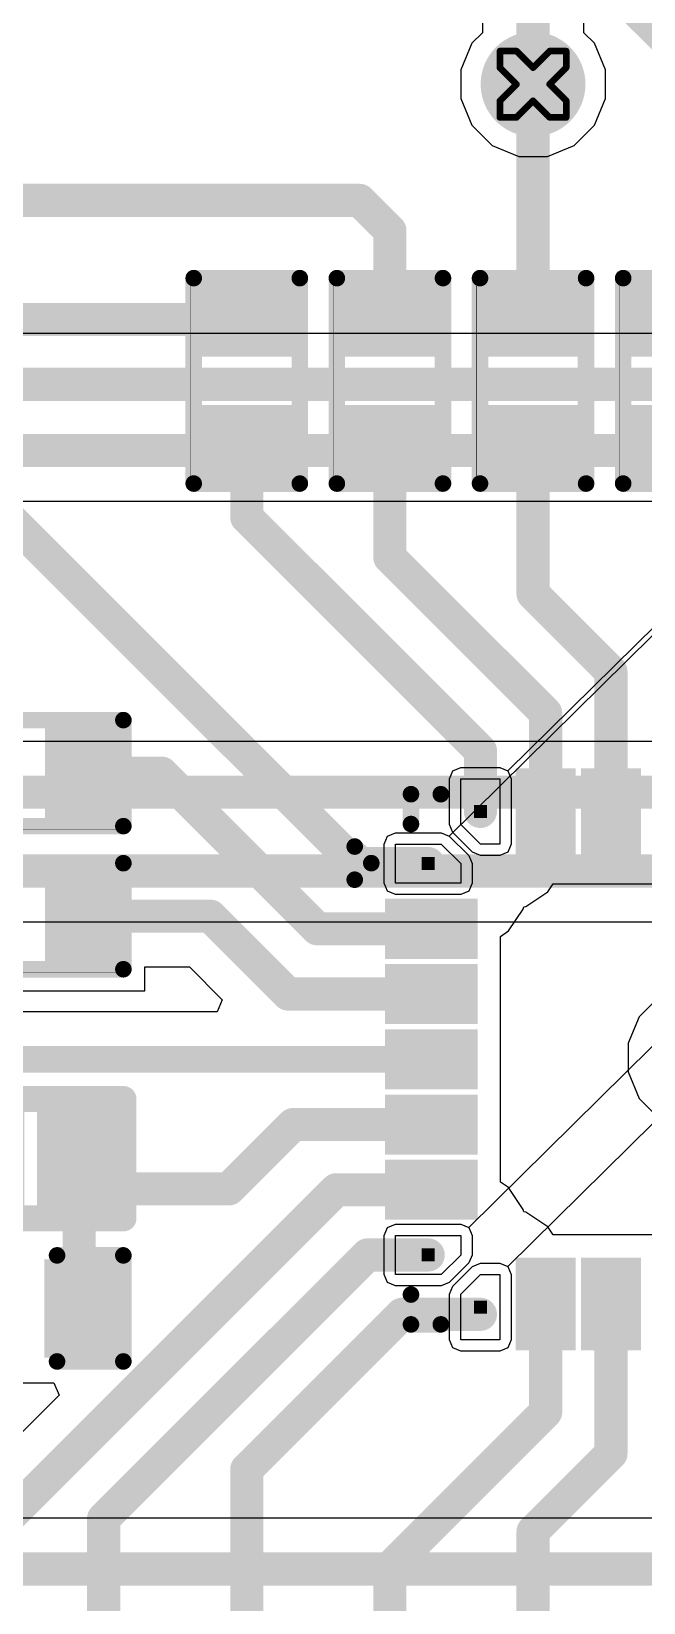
# Model space of a CAD drawing. Header units: inches. Extents: x 0 to 212, y 0 to 208.
# Drawn here: x 4.2327 to 4.4173, y 2.5824 to 3.0566 of the extents above; entities that cross this region are included whole.
import ezdxf

# ---------------------------------------------------------------- set-up
doc = ezdxf.new("R2010")
doc.units = ezdxf.units.IN
doc.header["$MEASUREMENT"] = 0
for name, color, linetype in [('Bottom Layer', 5, 'Continuous'), ('Bottom Solder', 6, 'Continuous'), ('Drill Drawing', 1, 'Continuous'), ('Top Layer', 1, 'Continuous'), ('Top Overlay', 2, 'Continuous'), ('Top Paste', 8, 'Continuous'), ('Top Solder', 216, 'Continuous'), ('Via Holes', 16, 'Continuous')]:
    doc.layers.add(name, color=color, linetype=linetype)

# ---------------------------------------------------------------- blocks, each defined once
blk = doc.blocks.new('28_UFQFPN__4_4__11')
at = {"layer": 'Top Layer'}
for points in [[(-0.03346, 0.08465), (-0.03346, 0.06299), (-0.04528, 0.06299), (-0.04528, 0.08465)], [(-0.01378, 0.08465), (-0.01378, 0.06299), (-0.02559, 0.06299), (-0.02559, 0.08465)], [(-0.05709, 0.07677), (-0.05709, 0.07283), (-0.06102, 0.07283), (-0.06102, 0.07677)], [(-0.07677, 0.06102), (-0.07283, 0.06102), (-0.07283, 0.05709), (-0.07677, 0.05709)], [(-0.08465, 0.04528), (-0.06299, 0.04528), (-0.06299, 0.03346), (-0.08465, 0.03346)], [(-0.08465, 0.02559), (-0.06299, 0.02559), (-0.06299, 0.01378), (-0.08465, 0.01378)], [(-0.08465, 0.00591), (-0.06299, 0.00591), (-0.06299, -0.00591), (-0.08465, -0.00591)], [(-0.08465, -0.01378), (-0.06299, -0.01378), (-0.06299, -0.02559), (-0.08465, -0.02559)], [(-0.08465, -0.03346), (-0.06299, -0.03346), (-0.06299, -0.04528), (-0.08465, -0.04528)], [(-0.07677, -0.05709), (-0.07283, -0.05709), (-0.07283, -0.06102), (-0.07677, -0.06102)], [(-0.04528, -0.08465), (-0.04528, -0.06299), (-0.03346, -0.06299), (-0.03346, -0.08465)], [(-0.02559, -0.08465), (-0.02559, -0.06299), (-0.01378, -0.06299), (-0.01378, -0.08465)], [(-0.06102, -0.07677), (-0.06102, -0.07283), (-0.05709, -0.07283), (-0.05709, -0.07677)]]:
    blk.add_hatch(color=1, dxfattribs=at).paths.add_polyline_path(points)
at = {"layer": 'Top Paste'}
for points in [[(-0.03346, 0.08465), (-0.03346, 0.06299), (-0.04528, 0.06299), (-0.04528, 0.08465)], [(-0.01378, 0.08465), (-0.01378, 0.06299), (-0.02559, 0.06299), (-0.02559, 0.08465)], [(-0.08465, 0.04528), (-0.06299, 0.04528), (-0.06299, 0.03346), (-0.08465, 0.03346)], [(-0.08465, 0.02559), (-0.06299, 0.02559), (-0.06299, 0.01378), (-0.08465, 0.01378)], [(-0.08465, 0.00591), (-0.06299, 0.00591), (-0.06299, -0.00591), (-0.08465, -0.00591)], [(-0.08465, -0.01378), (-0.06299, -0.01378), (-0.06299, -0.02559), (-0.08465, -0.02559)], [(-0.08465, -0.03346), (-0.06299, -0.03346), (-0.06299, -0.04528), (-0.08465, -0.04528)], [(-0.04528, -0.08465), (-0.04528, -0.06299), (-0.03346, -0.06299), (-0.03346, -0.08465)], [(-0.02559, -0.08465), (-0.02559, -0.06299), (-0.01378, -0.06299), (-0.01378, -0.08465)]]:
    blk.add_hatch(color=8, dxfattribs=at).paths.add_polyline_path(points)
at = {"layer": 'Top Solder'}
for points in [[(-0.03032, 0.0878), (-0.03032, 0.05984), (-0.04843, 0.05984), (-0.04843, 0.0878)], [(-0.01063, 0.0878), (-0.01063, 0.05984), (-0.02874, 0.05984), (-0.02874, 0.0878)], [(-0.0878, 0.04843), (-0.05984, 0.04843), (-0.05984, 0.03032), (-0.0878, 0.03032)], [(-0.0878, 0.02874), (-0.05984, 0.02874), (-0.05984, 0.01063), (-0.0878, 0.01063)], [(-0.0878, 0.00906), (-0.05984, 0.00906), (-0.05984, -0.00906), (-0.0878, -0.00906)], [(-0.0878, -0.01063), (-0.05984, -0.01063), (-0.05984, -0.02874), (-0.0878, -0.02874)], [(-0.0878, -0.03032), (-0.05984, -0.03032), (-0.05984, -0.04843), (-0.0878, -0.04843)], [(-0.04843, -0.0878), (-0.04843, -0.05984), (-0.03032, -0.05984), (-0.03032, -0.0878)], [(-0.02874, -0.0878), (-0.02874, -0.05984), (-0.01063, -0.05984), (-0.01063, -0.0878)]]:
    blk.add_hatch(color=216, dxfattribs=at).paths.add_polyline_path(points)
at = {"layer": 'Top Layer'}
for p, q in [((-0.06496, 0.07087), (-0.06496, 0.08465)), ((-0.06496, 0.08465), (-0.05315, 0.08465)), ((-0.05315, 0.08465), (-0.05315, 0.06496)), ((-0.05906, 0.06496), (-0.06496, 0.07087)), ((-0.08465, 0.05315), (-0.08465, 0.06496)), ((-0.08465, 0.06496), (-0.07087, 0.06496)), ((-0.07087, 0.06496), (-0.06496, 0.05906)), ((-0.05315, 0.06496), (-0.05906, 0.06496)), ((-0.06496, 0.05906), (-0.06496, 0.05315)), ((-0.06496, 0.05315), (-0.08465, 0.05315)), ((-0.08465, -0.06496), (-0.08465, -0.05315)), ((-0.08465, -0.05315), (-0.06496, -0.05315)), ((-0.06496, -0.05315), (-0.06496, -0.05906)), ((-0.06496, -0.05906), (-0.07087, -0.06496)), ((-0.07087, -0.06496), (-0.08465, -0.06496)), ((-0.06496, -0.07087), (-0.05906, -0.06496)), ((-0.05906, -0.06496), (-0.05315, -0.06496)), ((-0.05315, -0.06496), (-0.05315, -0.08465)), ((-0.06496, -0.08465), (-0.06496, -0.07087)), ((-0.05315, -0.08465), (-0.06496, -0.08465))]:
    blk.add_line(p, q, dxfattribs=at)
at = {"layer": 'Top Overlay'}
for points in [[(-0.08, 0.08, 0.005, 0.005, 0), (-0.071, 0.08, 0.005, 0.005, 0)], [(-0.08, 0.071, 0.005, 0.005, 0), (-0.08, 0.08, 0.005, 0.005, 0)], [(-0.09697, 0.0542, 0.005, 0.005, 0), (-0.09697, 0.0642, 0.005, 0.005, 0)], [(-0.09697, 0.0642, 0.005, 0.005, 0), (-0.09197, 0.0592, 0.005, 0.005, 0)], [(-0.09697, 0.0542, 0.005, 0.005, 0), (-0.09197, 0.0592, 0.005, 0.005, 0)], [(-0.08, -0.08, 0.005, 0.005, 0), (-0.08, -0.071, 0.005, 0.005, 0)], [(-0.08, -0.08, 0.005, 0.005, 0), (-0.071, -0.08, 0.005, 0.005, 0)]]:
    blk.add_lwpolyline(points, format="xyseb", dxfattribs=at)
for points in [[(-0.08125, 0.08, 0.0025, 0.0025, 1), (-0.07875, 0.08, 0.0025, 0.0025, 1)], [(-0.08125, 0.08, 0.0025, 0.0025, 1), (-0.07875, 0.08, 0.0025, 0.0025, 1)], [(-0.07225, 0.08, 0.0025, 0.0025, 1), (-0.06975, 0.08, 0.0025, 0.0025, 1)], [(-0.08125, 0.071, 0.0025, 0.0025, 1), (-0.07875, 0.071, 0.0025, 0.0025, 1)], [(-0.09822, 0.0642, 0.0025, 0.0025, 1), (-0.09572, 0.0642, 0.0025, 0.0025, 1)], [(-0.09822, 0.0642, 0.0025, 0.0025, 1), (-0.09572, 0.0642, 0.0025, 0.0025, 1)], [(-0.09322, 0.0592, 0.0025, 0.0025, 1), (-0.09072, 0.0592, 0.0025, 0.0025, 1)], [(-0.09322, 0.0592, 0.0025, 0.0025, 1), (-0.09072, 0.0592, 0.0025, 0.0025, 1)], [(-0.09822, 0.0542, 0.0025, 0.0025, 1), (-0.09572, 0.0542, 0.0025, 0.0025, 1)], [(-0.09822, 0.0542, 0.0025, 0.0025, 1), (-0.09572, 0.0542, 0.0025, 0.0025, 1)], [(-0.08125, -0.071, 0.0025, 0.0025, 1), (-0.07875, -0.071, 0.0025, 0.0025, 1)], [(-0.08125, -0.08, 0.0025, 0.0025, 1), (-0.07875, -0.08, 0.0025, 0.0025, 1)], [(-0.08125, -0.08, 0.0025, 0.0025, 1), (-0.07875, -0.08, 0.0025, 0.0025, 1)], [(-0.07225, -0.08, 0.0025, 0.0025, 1), (-0.06975, -0.08, 0.0025, 0.0025, 1)]]:
    blk.add_lwpolyline(points, format="xyseb", close=True, dxfattribs=at)
at = {"layer": 'Top Solder'}
for p, q in [((-0.06846, 0.06737), (207.68418, 205.16589)), ((-0.06255, -0.05074), (207.68418, 205.16589)), ((-0.05074, 0.08706), (207.68418, 205.16589)), ((-0.05074, -0.06255), (207.68418, 205.16589)), ((-0.06837, 0.08465), (-0.06737, 0.08706)), ((-0.06737, 0.08706), (-0.06496, 0.08805)), ((-0.06496, 0.08805), (-0.05315, 0.08805)), ((-0.05315, 0.08805), (-0.05074, 0.08706)), ((-0.05074, 0.08706), (-0.04974, 0.08465)), ((-0.06837, 0.07087), (-0.06837, 0.08465)), ((-0.04974, 0.08465), (-0.04974, 0.06496)), ((-0.08805, 0.06496), (-0.08706, 0.06737)), ((-0.08706, 0.06737), (-0.08465, 0.06837)), ((-0.08465, 0.06837), (-0.07087, 0.06837)), ((-0.07087, 0.06837), (-0.06846, 0.06737)), ((-0.06846, 0.06737), (-0.06255, 0.06147)), ((-0.06737, 0.06846), (-0.06837, 0.07087)), ((-0.06147, 0.06255), (-0.06737, 0.06846)), ((-0.08805, 0.05315), (-0.08805, 0.06496)), ((-0.05906, 0.06155), (-0.06147, 0.06255)), ((-0.05074, 0.06255), (-0.05315, 0.06155)), ((-0.04974, 0.06496), (-0.05074, 0.06255)), ((-0.06255, 0.06147), (-0.06155, 0.05906)), ((-0.06155, 0.05906), (-0.06155, 0.05315)), ((-0.05315, 0.06155), (-0.05906, 0.06155)), ((-0.08706, 0.05074), (-0.08805, 0.05315)), ((-0.06155, 0.05315), (-0.06255, 0.05074)), ((-0.08465, 0.04974), (-0.08706, 0.05074)), ((-0.06496, 0.04974), (-0.08465, 0.04974)), ((-0.06255, 0.05074), (-0.06496, 0.04974)), ((-0.08805, -0.05315), (-0.08706, -0.05074)), ((-0.08706, -0.05074), (-0.08465, -0.04974)), ((-0.08465, -0.04974), (-0.06496, -0.04974)), ((-0.06496, -0.04974), (-0.06255, -0.05074)), ((-0.06255, -0.05074), (-0.06155, -0.05315)), ((-0.08805, -0.06496), (-0.08805, -0.05315)), ((-0.06155, -0.05315), (-0.06155, -0.05906)), ((-0.06255, -0.06147), (-0.06846, -0.06737)), ((-0.06155, -0.05906), (-0.06255, -0.06147)), ((-0.06147, -0.06255), (-0.05906, -0.06155)), ((-0.05906, -0.06155), (-0.05315, -0.06155)), ((-0.05315, -0.06155), (-0.05074, -0.06255)), ((-0.08706, -0.06737), (-0.08805, -0.06496)), ((-0.06737, -0.06846), (-0.06147, -0.06255)), ((-0.05074, -0.06255), (-0.04974, -0.06496)), ((-0.04974, -0.06496), (-0.04974, -0.08465)), ((-0.08465, -0.06837), (-0.08706, -0.06737)), ((-0.07087, -0.06837), (-0.08465, -0.06837)), ((-0.06846, -0.06737), (-0.07087, -0.06837)), ((-0.06837, -0.07087), (-0.06737, -0.06846)), ((-0.06837, -0.08465), (-0.06837, -0.07087)), ((-0.06737, -0.08706), (-0.06837, -0.08465)), ((-0.04974, -0.08465), (-0.05074, -0.08706)), ((-0.06496, -0.08805), (-0.06737, -0.08706)), ((-0.05315, -0.08805), (-0.06496, -0.08805)), ((-0.05074, -0.08706), (-0.05315, -0.08805))]:
    blk.add_line(p, q, dxfattribs=at)
blk = doc.blocks.new('R___0402_35')
at = {"layer": 'Top Layer'}
for points in [[(-0.0275, -0.0125), (-0.0275, 0.0125), (-0.0095, 0.0125), (-0.0095, -0.0125)], [(0.0095, -0.0125), (0.0095, 0.0125), (0.0275, 0.0125), (0.0275, -0.0125)]]:
    blk.add_hatch(color=1, dxfattribs=at).paths.add_polyline_path(points)
at = {"layer": 'Top Paste'}
for points in [[(-0.0275, -0.0125), (-0.0275, 0.0125), (-0.0095, 0.0125), (-0.0095, -0.0125)], [(0.0095, -0.0125), (0.0095, 0.0125), (0.0275, 0.0125), (0.0275, -0.0125)]]:
    blk.add_hatch(color=8, dxfattribs=at).paths.add_polyline_path(points)
at = {"layer": 'Top Solder'}
for points in [[(-0.02967, -0.01467), (-0.02967, 0.01467), (-0.00733, 0.01467), (-0.00733, -0.01467)], [(0.00733, -0.01467), (0.00733, 0.01467), (0.02967, 0.01467), (0.02967, -0.01467)]]:
    blk.add_hatch(color=216, dxfattribs=at).paths.add_polyline_path(points)
at = {"layer": 'Top Overlay'}
for points in [[(-0.031, 0.016, 0.005, 0.005, 0), (0.031, 0.016, 0.005, 0.005, 0)], [(-0.031, -0.016, 0.005, 0.005, 0), (-0.031, 0.016, 0.005, 0.005, 0)], [(0.031, -0.016, 0.005, 0.005, 0), (0.031, 0.016, 0.005, 0.005, 0)], [(-0.031, -0.016, 0.005, 0.005, 0), (0.031, -0.016, 0.005, 0.005, 0)], [(-0.032, -0.017, 0.000127, 0.000127, 0), (0.032, -0.017, 0.000127, 0.000127, 0)]]:
    blk.add_lwpolyline(points, format="xyseb", dxfattribs=at)
for points in [[(-0.03225, 0.016, 0.0025, 0.0025, 1), (-0.02975, 0.016, 0.0025, 0.0025, 1)], [(-0.03225, 0.016, 0.0025, 0.0025, 1), (-0.02975, 0.016, 0.0025, 0.0025, 1)], [(0.02975, 0.016, 0.0025, 0.0025, 1), (0.03225, 0.016, 0.0025, 0.0025, 1)], [(0.02975, 0.016, 0.0025, 0.0025, 1), (0.03225, 0.016, 0.0025, 0.0025, 1)], [(-0.03225, -0.016, 0.0025, 0.0025, 1), (-0.02975, -0.016, 0.0025, 0.0025, 1)], [(-0.03225, -0.016, 0.0025, 0.0025, 1), (-0.02975, -0.016, 0.0025, 0.0025, 1)], [(0.02975, -0.016, 0.0025, 0.0025, 1), (0.03225, -0.016, 0.0025, 0.0025, 1)], [(0.02975, -0.016, 0.0025, 0.0025, 1), (0.03225, -0.016, 0.0025, 0.0025, 1)], [(-0.03203, -0.017, 0.0000635, 0.0000635, 1), (-0.03197, -0.017, 0.0000635, 0.0000635, 1)], [(0.03197, -0.017, 0.0000635, 0.0000635, 1), (0.03203, -0.017, 0.0000635, 0.0000635, 1)]]:
    blk.add_lwpolyline(points, format="xyseb", close=True, dxfattribs=at)
blk = doc.blocks.new('R___0402_36')
at = {"layer": 'Top Layer'}
for points in [[(-0.0275, -0.0125), (-0.0275, 0.0125), (-0.0095, 0.0125), (-0.0095, -0.0125)], [(0.0095, -0.0125), (0.0095, 0.0125), (0.0275, 0.0125), (0.0275, -0.0125)]]:
    blk.add_hatch(color=1, dxfattribs=at).paths.add_polyline_path(points)
at = {"layer": 'Top Paste'}
for points in [[(-0.0275, -0.0125), (-0.0275, 0.0125), (-0.0095, 0.0125), (-0.0095, -0.0125)], [(0.0095, -0.0125), (0.0095, 0.0125), (0.0275, 0.0125), (0.0275, -0.0125)]]:
    blk.add_hatch(color=8, dxfattribs=at).paths.add_polyline_path(points)
at = {"layer": 'Top Solder'}
for points in [[(-0.02967, -0.01467), (-0.02967, 0.01467), (-0.00733, 0.01467), (-0.00733, -0.01467)], [(0.00733, -0.01467), (0.00733, 0.01467), (0.02967, 0.01467), (0.02967, -0.01467)]]:
    blk.add_hatch(color=216, dxfattribs=at).paths.add_polyline_path(points)
at = {"layer": 'Top Overlay'}
for points in [[(-0.031, 0.016, 0.005, 0.005, 0), (0.031, 0.016, 0.005, 0.005, 0)], [(-0.031, -0.016, 0.005, 0.005, 0), (-0.031, 0.016, 0.005, 0.005, 0)], [(0.031, -0.016, 0.005, 0.005, 0), (0.031, 0.016, 0.005, 0.005, 0)], [(-0.031, -0.016, 0.005, 0.005, 0), (0.031, -0.016, 0.005, 0.005, 0)], [(-0.032, -0.017, 0.000127, 0.000127, 0), (0.032, -0.017, 0.000127, 0.000127, 0)]]:
    blk.add_lwpolyline(points, format="xyseb", dxfattribs=at)
for points in [[(-0.03225, 0.016, 0.0025, 0.0025, 1), (-0.02975, 0.016, 0.0025, 0.0025, 1)], [(-0.03225, 0.016, 0.0025, 0.0025, 1), (-0.02975, 0.016, 0.0025, 0.0025, 1)], [(0.02975, 0.016, 0.0025, 0.0025, 1), (0.03225, 0.016, 0.0025, 0.0025, 1)], [(0.02975, 0.016, 0.0025, 0.0025, 1), (0.03225, 0.016, 0.0025, 0.0025, 1)], [(-0.03225, -0.016, 0.0025, 0.0025, 1), (-0.02975, -0.016, 0.0025, 0.0025, 1)], [(-0.03225, -0.016, 0.0025, 0.0025, 1), (-0.02975, -0.016, 0.0025, 0.0025, 1)], [(0.02975, -0.016, 0.0025, 0.0025, 1), (0.03225, -0.016, 0.0025, 0.0025, 1)], [(0.02975, -0.016, 0.0025, 0.0025, 1), (0.03225, -0.016, 0.0025, 0.0025, 1)], [(-0.03203, -0.017, 0.0000635, 0.0000635, 1), (-0.03197, -0.017, 0.0000635, 0.0000635, 1)], [(0.03197, -0.017, 0.0000635, 0.0000635, 1), (0.03203, -0.017, 0.0000635, 0.0000635, 1)]]:
    blk.add_lwpolyline(points, format="xyseb", close=True, dxfattribs=at)
blk = doc.blocks.new('R___0402_45')
at = {"layer": 'Top Layer'}
for points in [[(-0.0275, -0.0125), (-0.0275, 0.0125), (-0.0095, 0.0125), (-0.0095, -0.0125)], [(0.0095, -0.0125), (0.0095, 0.0125), (0.0275, 0.0125), (0.0275, -0.0125)]]:
    blk.add_hatch(color=1, dxfattribs=at).paths.add_polyline_path(points)
at = {"layer": 'Top Paste'}
for points in [[(-0.0275, -0.0125), (-0.0275, 0.0125), (-0.0095, 0.0125), (-0.0095, -0.0125)], [(0.0095, -0.0125), (0.0095, 0.0125), (0.0275, 0.0125), (0.0275, -0.0125)]]:
    blk.add_hatch(color=8, dxfattribs=at).paths.add_polyline_path(points)
at = {"layer": 'Top Solder'}
for points in [[(-0.02967, -0.01467), (-0.02967, 0.01467), (-0.00733, 0.01467), (-0.00733, -0.01467)], [(0.00733, -0.01467), (0.00733, 0.01467), (0.02967, 0.01467), (0.02967, -0.01467)]]:
    blk.add_hatch(color=216, dxfattribs=at).paths.add_polyline_path(points)
at = {"layer": 'Top Overlay'}
for points in [[(-0.031, -0.016, 0.005, 0.005, 0), (-0.031, 0.016, 0.005, 0.005, 0)], [(0.031, 0.016, 0.005, 0.005, 0), (-0.031, 0.016, 0.005, 0.005, 0)], [(0.031, -0.016, 0.005, 0.005, 0), (0.031, 0.016, 0.005, 0.005, 0)], [(0.031, -0.016, 0.005, 0.005, 0), (-0.031, -0.016, 0.005, 0.005, 0)], [(0.032, -0.017, 0.000127, 0.000127, 0), (-0.032, -0.017, 0.000127, 0.000127, 0)]]:
    blk.add_lwpolyline(points, format="xyseb", dxfattribs=at)
for points in [[(-0.03225, 0.016, 0.0025, 0.0025, 1), (-0.02975, 0.016, 0.0025, 0.0025, 1)], [(-0.03225, 0.016, 0.0025, 0.0025, 1), (-0.02975, 0.016, 0.0025, 0.0025, 1)], [(0.02975, 0.016, 0.0025, 0.0025, 1), (0.03225, 0.016, 0.0025, 0.0025, 1)], [(0.02975, 0.016, 0.0025, 0.0025, 1), (0.03225, 0.016, 0.0025, 0.0025, 1)], [(-0.03225, -0.016, 0.0025, 0.0025, 1), (-0.02975, -0.016, 0.0025, 0.0025, 1)], [(-0.03225, -0.016, 0.0025, 0.0025, 1), (-0.02975, -0.016, 0.0025, 0.0025, 1)], [(0.02975, -0.016, 0.0025, 0.0025, 1), (0.03225, -0.016, 0.0025, 0.0025, 1)], [(0.02975, -0.016, 0.0025, 0.0025, 1), (0.03225, -0.016, 0.0025, 0.0025, 1)], [(-0.03203, -0.017, 0.0000635, 0.0000635, 1), (-0.03197, -0.017, 0.0000635, 0.0000635, 1)], [(0.03197, -0.017, 0.0000635, 0.0000635, 1), (0.03203, -0.017, 0.0000635, 0.0000635, 1)]]:
    blk.add_lwpolyline(points, format="xyseb", close=True, dxfattribs=at)
blk = doc.blocks.new('R___0402_47')
at = {"layer": 'Top Layer'}
for points in [[(-0.0275, -0.0125), (-0.0275, 0.0125), (-0.0095, 0.0125), (-0.0095, -0.0125)], [(0.0095, -0.0125), (0.0095, 0.0125), (0.0275, 0.0125), (0.0275, -0.0125)]]:
    blk.add_hatch(color=1, dxfattribs=at).paths.add_polyline_path(points)
at = {"layer": 'Top Paste'}
for points in [[(-0.0275, -0.0125), (-0.0275, 0.0125), (-0.0095, 0.0125), (-0.0095, -0.0125)], [(0.0095, -0.0125), (0.0095, 0.0125), (0.0275, 0.0125), (0.0275, -0.0125)]]:
    blk.add_hatch(color=8, dxfattribs=at).paths.add_polyline_path(points)
at = {"layer": 'Top Solder'}
for points in [[(-0.02967, -0.01467), (-0.02967, 0.01467), (-0.00733, 0.01467), (-0.00733, -0.01467)], [(0.00733, -0.01467), (0.00733, 0.01467), (0.02967, 0.01467), (0.02967, -0.01467)]]:
    blk.add_hatch(color=216, dxfattribs=at).paths.add_polyline_path(points)
at = {"layer": 'Top Overlay'}
for points in [[(-0.031, -0.016, 0.005, 0.005, 0), (-0.031, 0.016, 0.005, 0.005, 0)], [(0.031, 0.016, 0.005, 0.005, 0), (-0.031, 0.016, 0.005, 0.005, 0)], [(0.031, -0.016, 0.005, 0.005, 0), (0.031, 0.016, 0.005, 0.005, 0)], [(0.031, -0.016, 0.005, 0.005, 0), (-0.031, -0.016, 0.005, 0.005, 0)], [(0.032, -0.017, 0.000127, 0.000127, 0), (-0.032, -0.017, 0.000127, 0.000127, 0)]]:
    blk.add_lwpolyline(points, format="xyseb", dxfattribs=at)
for points in [[(-0.03225, 0.016, 0.0025, 0.0025, 1), (-0.02975, 0.016, 0.0025, 0.0025, 1)], [(-0.03225, 0.016, 0.0025, 0.0025, 1), (-0.02975, 0.016, 0.0025, 0.0025, 1)], [(0.02975, 0.016, 0.0025, 0.0025, 1), (0.03225, 0.016, 0.0025, 0.0025, 1)], [(0.02975, 0.016, 0.0025, 0.0025, 1), (0.03225, 0.016, 0.0025, 0.0025, 1)], [(-0.03225, -0.016, 0.0025, 0.0025, 1), (-0.02975, -0.016, 0.0025, 0.0025, 1)], [(-0.03225, -0.016, 0.0025, 0.0025, 1), (-0.02975, -0.016, 0.0025, 0.0025, 1)], [(0.02975, -0.016, 0.0025, 0.0025, 1), (0.03225, -0.016, 0.0025, 0.0025, 1)], [(0.02975, -0.016, 0.0025, 0.0025, 1), (0.03225, -0.016, 0.0025, 0.0025, 1)], [(-0.03203, -0.017, 0.0000635, 0.0000635, 1), (-0.03197, -0.017, 0.0000635, 0.0000635, 1)], [(0.03197, -0.017, 0.0000635, 0.0000635, 1), (0.03203, -0.017, 0.0000635, 0.0000635, 1)]]:
    blk.add_lwpolyline(points, format="xyseb", close=True, dxfattribs=at)
blk = doc.blocks.new('R___0402_49')
at = {"layer": 'Top Layer'}
for points in [[(-0.0275, -0.0125), (-0.0275, 0.0125), (-0.0095, 0.0125), (-0.0095, -0.0125)], [(0.0095, -0.0125), (0.0095, 0.0125), (0.0275, 0.0125), (0.0275, -0.0125)]]:
    blk.add_hatch(color=1, dxfattribs=at).paths.add_polyline_path(points)
at = {"layer": 'Top Paste'}
for points in [[(-0.0275, -0.0125), (-0.0275, 0.0125), (-0.0095, 0.0125), (-0.0095, -0.0125)], [(0.0095, -0.0125), (0.0095, 0.0125), (0.0275, 0.0125), (0.0275, -0.0125)]]:
    blk.add_hatch(color=8, dxfattribs=at).paths.add_polyline_path(points)
at = {"layer": 'Top Solder'}
for points in [[(-0.02967, -0.01467), (-0.02967, 0.01467), (-0.00733, 0.01467), (-0.00733, -0.01467)], [(0.00733, -0.01467), (0.00733, 0.01467), (0.02967, 0.01467), (0.02967, -0.01467)]]:
    blk.add_hatch(color=216, dxfattribs=at).paths.add_polyline_path(points)
at = {"layer": 'Top Overlay'}
for points in [[(-0.031, -0.016, 0.005, 0.005, 0), (-0.031, 0.016, 0.005, 0.005, 0)], [(0.031, 0.016, 0.005, 0.005, 0), (-0.031, 0.016, 0.005, 0.005, 0)], [(0.031, -0.016, 0.005, 0.005, 0), (0.031, 0.016, 0.005, 0.005, 0)], [(0.031, -0.016, 0.005, 0.005, 0), (-0.031, -0.016, 0.005, 0.005, 0)], [(0.032, -0.017, 0.000127, 0.000127, 0), (-0.032, -0.017, 0.000127, 0.000127, 0)]]:
    blk.add_lwpolyline(points, format="xyseb", dxfattribs=at)
for points in [[(-0.03225, 0.016, 0.0025, 0.0025, 1), (-0.02975, 0.016, 0.0025, 0.0025, 1)], [(-0.03225, 0.016, 0.0025, 0.0025, 1), (-0.02975, 0.016, 0.0025, 0.0025, 1)], [(0.02975, 0.016, 0.0025, 0.0025, 1), (0.03225, 0.016, 0.0025, 0.0025, 1)], [(0.02975, 0.016, 0.0025, 0.0025, 1), (0.03225, 0.016, 0.0025, 0.0025, 1)], [(-0.03225, -0.016, 0.0025, 0.0025, 1), (-0.02975, -0.016, 0.0025, 0.0025, 1)], [(-0.03225, -0.016, 0.0025, 0.0025, 1), (-0.02975, -0.016, 0.0025, 0.0025, 1)], [(0.02975, -0.016, 0.0025, 0.0025, 1), (0.03225, -0.016, 0.0025, 0.0025, 1)], [(0.02975, -0.016, 0.0025, 0.0025, 1), (0.03225, -0.016, 0.0025, 0.0025, 1)], [(-0.03203, -0.017, 0.0000635, 0.0000635, 1), (-0.03197, -0.017, 0.0000635, 0.0000635, 1)], [(0.03197, -0.017, 0.0000635, 0.0000635, 1), (0.03203, -0.017, 0.0000635, 0.0000635, 1)]]:
    blk.add_lwpolyline(points, format="xyseb", close=True, dxfattribs=at)
blk = doc.blocks.new('R___0402_52')
at = {"layer": 'Top Layer'}
for points in [[(-0.0275, -0.0125), (-0.0275, 0.0125), (-0.0095, 0.0125), (-0.0095, -0.0125)], [(0.0095, -0.0125), (0.0095, 0.0125), (0.0275, 0.0125), (0.0275, -0.0125)]]:
    blk.add_hatch(color=1, dxfattribs=at).paths.add_polyline_path(points)
at = {"layer": 'Top Paste'}
for points in [[(-0.0275, -0.0125), (-0.0275, 0.0125), (-0.0095, 0.0125), (-0.0095, -0.0125)], [(0.0095, -0.0125), (0.0095, 0.0125), (0.0275, 0.0125), (0.0275, -0.0125)]]:
    blk.add_hatch(color=8, dxfattribs=at).paths.add_polyline_path(points)
at = {"layer": 'Top Solder'}
for points in [[(-0.02967, -0.01467), (-0.02967, 0.01467), (-0.00733, 0.01467), (-0.00733, -0.01467)], [(0.00733, -0.01467), (0.00733, 0.01467), (0.02967, 0.01467), (0.02967, -0.01467)]]:
    blk.add_hatch(color=216, dxfattribs=at).paths.add_polyline_path(points)
at = {"layer": 'Top Overlay'}
for points in [[(-0.031, -0.016, 0.005, 0.005, 0), (-0.031, 0.016, 0.005, 0.005, 0)], [(0.031, 0.016, 0.005, 0.005, 0), (-0.031, 0.016, 0.005, 0.005, 0)], [(0.031, -0.016, 0.005, 0.005, 0), (0.031, 0.016, 0.005, 0.005, 0)], [(0.031, -0.016, 0.005, 0.005, 0), (-0.031, -0.016, 0.005, 0.005, 0)], [(0.032, -0.017, 0.000127, 0.000127, 0), (-0.032, -0.017, 0.000127, 0.000127, 0)]]:
    blk.add_lwpolyline(points, format="xyseb", dxfattribs=at)
for points in [[(-0.03225, 0.016, 0.0025, 0.0025, 1), (-0.02975, 0.016, 0.0025, 0.0025, 1)], [(-0.03225, 0.016, 0.0025, 0.0025, 1), (-0.02975, 0.016, 0.0025, 0.0025, 1)], [(0.02975, 0.016, 0.0025, 0.0025, 1), (0.03225, 0.016, 0.0025, 0.0025, 1)], [(0.02975, 0.016, 0.0025, 0.0025, 1), (0.03225, 0.016, 0.0025, 0.0025, 1)], [(-0.03225, -0.016, 0.0025, 0.0025, 1), (-0.02975, -0.016, 0.0025, 0.0025, 1)], [(-0.03225, -0.016, 0.0025, 0.0025, 1), (-0.02975, -0.016, 0.0025, 0.0025, 1)], [(0.02975, -0.016, 0.0025, 0.0025, 1), (0.03225, -0.016, 0.0025, 0.0025, 1)], [(0.02975, -0.016, 0.0025, 0.0025, 1), (0.03225, -0.016, 0.0025, 0.0025, 1)], [(-0.03203, -0.017, 0.0000635, 0.0000635, 1), (-0.03197, -0.017, 0.0000635, 0.0000635, 1)], [(0.03197, -0.017, 0.0000635, 0.0000635, 1), (0.03203, -0.017, 0.0000635, 0.0000635, 1)]]:
    blk.add_lwpolyline(points, format="xyseb", close=True, dxfattribs=at)
blk = doc.blocks.new('IND_0402_91')
at = {"layer": 'Top Layer'}
for points in [[(-0.02165, 0.01181), (-0.00591, 0.01181), (-0.00591, -0.01181), (-0.02165, -0.01181)], [(0.00591, 0.01181), (0.02165, 0.01181), (0.02165, -0.01181), (0.00591, -0.01181)]]:
    blk.add_hatch(color=1, dxfattribs=at).paths.add_polyline_path(points)
at = {"layer": 'Top Paste'}
for points in [[(-0.02165, 0.01181), (-0.00591, 0.01181), (-0.00591, -0.01181), (-0.02165, -0.01181)], [(0.00591, 0.01181), (0.02165, 0.01181), (0.02165, -0.01181), (0.00591, -0.01181)]]:
    blk.add_hatch(color=8, dxfattribs=at).paths.add_polyline_path(points)
at = {"layer": 'Top Solder'}
for points in [[(-0.02565, 0.01581), (-0.00191, 0.01581), (-0.00191, -0.01581), (-0.02565, -0.01581)], [(0.00191, 0.01581), (0.02565, 0.01581), (0.02565, -0.01581), (0.00191, -0.01581)]]:
    blk.add_hatch(color=216, dxfattribs=at).paths.add_polyline_path(points)
at = {"layer": 'Top Overlay'}
for points in [[(-0.028, 0.018, 0.00787, 0.00787, 0), (-0.028, -0.018, 0.00787, 0.00787, 0)], [(-0.012, 0.018, 0.00787, 0.00787, 0), (-0.028, 0.018, 0.00787, 0.00787, 0)], [(0.028, 0.018, 0.00787, 0.00787, 0), (-0.012, 0.018, 0.00787, 0.00787, 0)], [(0.028, 0.018, 0.00787, 0.00787, 0), (0.028, -0.018, 0.00787, 0.00787, 0)], [(-0.012, -0.018, 0.00787, 0.00787, 0), (-0.028, -0.018, 0.00787, 0.00787, 0)], [(0.028, -0.018, 0.00787, 0.00787, 0), (-0.012, -0.018, 0.00787, 0.00787, 0)]]:
    blk.add_lwpolyline(points, format="xyseb", dxfattribs=at)
for points in [[(-0.02997, 0.018, 0.00394, 0.00394, 1), (-0.02603, 0.018, 0.00394, 0.00394, 1)], [(-0.02997, 0.018, 0.00394, 0.00394, 1), (-0.02603, 0.018, 0.00394, 0.00394, 1)], [(-0.01397, 0.018, 0.00394, 0.00394, 1), (-0.01003, 0.018, 0.00394, 0.00394, 1)], [(-0.01397, 0.018, 0.00394, 0.00394, 1), (-0.01003, 0.018, 0.00394, 0.00394, 1)], [(0.02603, 0.018, 0.00394, 0.00394, 1), (0.02997, 0.018, 0.00394, 0.00394, 1)], [(0.02603, 0.018, 0.00394, 0.00394, 1), (0.02997, 0.018, 0.00394, 0.00394, 1)], [(-0.02997, -0.018, 0.00394, 0.00394, 1), (-0.02603, -0.018, 0.00394, 0.00394, 1)], [(-0.02997, -0.018, 0.00394, 0.00394, 1), (-0.02603, -0.018, 0.00394, 0.00394, 1)], [(-0.01397, -0.018, 0.00394, 0.00394, 1), (-0.01003, -0.018, 0.00394, 0.00394, 1)], [(-0.01397, -0.018, 0.00394, 0.00394, 1), (-0.01003, -0.018, 0.00394, 0.00394, 1)], [(0.02603, -0.018, 0.00394, 0.00394, 1), (0.02997, -0.018, 0.00394, 0.00394, 1)], [(0.02603, -0.018, 0.00394, 0.00394, 1), (0.02997, -0.018, 0.00394, 0.00394, 1)]]:
    blk.add_lwpolyline(points, format="xyseb", close=True, dxfattribs=at)
blk = doc.blocks.new('C___0402_121')
at = {"layer": 'Top Layer'}
for points in [[(-0.0275, -0.0125), (-0.0275, 0.0125), (-0.0095, 0.0125), (-0.0095, -0.0125)], [(0.0095, -0.0125), (0.0095, 0.0125), (0.0275, 0.0125), (0.0275, -0.0125)]]:
    blk.add_hatch(color=1, dxfattribs=at).paths.add_polyline_path(points)
at = {"layer": 'Top Paste'}
for points in [[(-0.0275, -0.0125), (-0.0275, 0.0125), (-0.0095, 0.0125), (-0.0095, -0.0125)], [(0.0095, -0.0125), (0.0095, 0.0125), (0.0275, 0.0125), (0.0275, -0.0125)]]:
    blk.add_hatch(color=8, dxfattribs=at).paths.add_polyline_path(points)
at = {"layer": 'Top Solder'}
for points in [[(-0.02986, -0.01486), (-0.02986, 0.01486), (-0.00714, 0.01486), (-0.00714, -0.01486)], [(0.00714, -0.01486), (0.00714, 0.01486), (0.02986, 0.01486), (0.02986, -0.01486)]]:
    blk.add_hatch(color=216, dxfattribs=at).paths.add_polyline_path(points)
at = {"layer": 'Top Overlay'}
for points in [[(-0.011, 0.016, 0.005, 0.005, 0), (-0.031, 0.016, 0.005, 0.005, 0)], [(-0.031, 0.016, 0.005, 0.005, 0), (-0.031, -0.016, 0.005, 0.005, 0)], [(0.031, 0.016, 0.005, 0.005, 0), (0.011, 0.016, 0.005, 0.005, 0)], [(0.031, 0.016, 0.005, 0.005, 0), (0.031, -0.016, 0.005, 0.005, 0)], [(-0.011, -0.016, 0.005, 0.005, 0), (-0.031, -0.016, 0.005, 0.005, 0)], [(0.031, -0.016, 0.005, 0.005, 0), (0.011, -0.016, 0.005, 0.005, 0)]]:
    blk.add_lwpolyline(points, format="xyseb", dxfattribs=at)
for points in [[(-0.03225, 0.016, 0.0025, 0.0025, 1), (-0.02975, 0.016, 0.0025, 0.0025, 1)], [(-0.03225, 0.016, 0.0025, 0.0025, 1), (-0.02975, 0.016, 0.0025, 0.0025, 1)], [(-0.01225, 0.016, 0.0025, 0.0025, 1), (-0.00975, 0.016, 0.0025, 0.0025, 1)], [(0.00975, 0.016, 0.0025, 0.0025, 1), (0.01225, 0.016, 0.0025, 0.0025, 1)], [(0.02975, 0.016, 0.0025, 0.0025, 1), (0.03225, 0.016, 0.0025, 0.0025, 1)], [(0.02975, 0.016, 0.0025, 0.0025, 1), (0.03225, 0.016, 0.0025, 0.0025, 1)], [(-0.03225, -0.016, 0.0025, 0.0025, 1), (-0.02975, -0.016, 0.0025, 0.0025, 1)], [(-0.03225, -0.016, 0.0025, 0.0025, 1), (-0.02975, -0.016, 0.0025, 0.0025, 1)], [(-0.01225, -0.016, 0.0025, 0.0025, 1), (-0.00975, -0.016, 0.0025, 0.0025, 1)], [(0.00975, -0.016, 0.0025, 0.0025, 1), (0.01225, -0.016, 0.0025, 0.0025, 1)], [(0.02975, -0.016, 0.0025, 0.0025, 1), (0.03225, -0.016, 0.0025, 0.0025, 1)], [(0.02975, -0.016, 0.0025, 0.0025, 1), (0.03225, -0.016, 0.0025, 0.0025, 1)]]:
    blk.add_lwpolyline(points, format="xyseb", close=True, dxfattribs=at)

msp = doc.modelspace()

# ---------------------------------------------------------------- hatches: boundary and pattern name
at = {"layer": 'Bottom Layer'}
h = msp.add_hatch(color=5, dxfattribs=at)
edge = h.paths.add_edge_path()
edge.add_arc((4.38397, 3.04065), 0.01181, 0, 360)
at = {"layer": 'Bottom Solder'}
h = msp.add_hatch(color=6, dxfattribs=at)
edge = h.paths.add_edge_path()
edge.add_arc((4.38397, 3.04065), 0.01581, 0, 360)
at = {"layer": 'Top Layer'}
h = msp.add_hatch(color=1, dxfattribs=at)
edge = h.paths.add_edge_path()
edge.add_arc((4.38397, 3.04065), 0.01181, 0, 360)
at = {"layer": 'Top Solder'}
h = msp.add_hatch(color=216, dxfattribs=at)
edge = h.paths.add_edge_path()
edge.add_arc((4.38397, 3.04065), 0.01581, 0, 360)
at = {"layer": 'Via Holes'}
h = msp.add_hatch(color=7, dxfattribs=at)
edge = h.paths.add_edge_path()
edge.add_arc((4.38397, 3.04065), 0.00591, 0, 360)

# ---------------------------------------------------------------- linework, layer by layer
at = {"layer": 'Bottom Layer'}
for p, q in [((4.36868, 3.07798), (4.36868, 3.0562)), ((4.39926, 3.0562), (4.39926, 3.07165)), ((4.36868, 3.0562), (4.36548, 3.053)), ((4.40246, 3.053), (4.39926, 3.0562)), ((4.36548, 3.053), (4.36216, 3.04499)), ((4.40578, 3.04499), (4.40246, 3.053)), ((4.36216, 3.04499), (4.36216, 3.03631)), ((4.40578, 3.03631), (4.40578, 3.04499)), ((4.36216, 3.03631), (4.36548, 3.02829)), ((4.40246, 3.02829), (4.40578, 3.03631)), ((4.36548, 3.02829), (4.37161, 3.02216)), ((4.39632, 3.02216), (4.40246, 3.02829)), ((4.37161, 3.02216), (4.37963, 3.01884)), ((4.38831, 3.01884), (4.39632, 3.02216)), ((4.37963, 3.01884), (4.38831, 3.01884)), ((4.44845, 2.9654), (3.07053, 2.9654)), ((3.95674, 2.91481), (4.49312, 2.91481)), ((4.50076, 2.8423), (3.75486, 2.8423)), ((3.7272, 2.7879), (4.51209, 2.7879)), ((4.42207, 2.76537), (4.41593, 2.75924)), ((4.41593, 2.75924), (4.41261, 2.75122)), ((4.41261, 2.75122), (4.41261, 2.74255)), ((4.41261, 2.74255), (4.41593, 2.73453)), ((4.41593, 2.73453), (4.42207, 2.72839)), ((4.80423, 2.60787), (4.07482, 2.60787))]:
    msp.add_line(p, q, dxfattribs=at)
for points in [[(4.38397, 3.04065, 0.01, 0.01, 0), (4.38397, 3.07798, 0.01, 0.01, 0)], [(3.07053, 2.9501, 0.01, 0.01, 0), (4.45478, 2.9501, 0.01, 0.01, 0)], [(3.6584, 2.9301, 0.01, 0.01, 0), (4.49312, 2.9301, 0.01, 0.01, 0)], [(3.7393, 2.827, 0.01, 0.01, 0), (4.5071, 2.827, 0.01, 0.01, 0)], [(3.71165, 2.80319, 0.01, 0.01, 0), (4.51209, 2.80319, 0.01, 0.01, 0)], [(4.05927, 2.59257, 0.01, 0.01, 0), (4.81057, 2.59257, 0.01, 0.01, 0)]]:
    msp.add_lwpolyline(points, format="xyseb", dxfattribs=at)
msp.add_lwpolyline([(4.38147, 3.04065, 0.005, 0.005, 1), (4.38647, 3.04065, 0.005, 0.005, 1)], format="xyseb", close=True, dxfattribs=at)
at = {"layer": 'Drill Drawing'}
for points in [[(4.37397, 3.04565, 0.002, 0.002, 0), (4.37397, 3.05065, 0.002, 0.002, 0)], [(4.37397, 3.05065, 0.002, 0.002, 0), (4.37897, 3.05065, 0.002, 0.002, 0)], [(4.37897, 3.05065, 0.002, 0.002, 0), (4.38397, 3.04565, 0.002, 0.002, 0)], [(4.38397, 3.04565, 0.002, 0.002, 0), (4.38897, 3.05065, 0.002, 0.002, 0)], [(4.38897, 3.05065, 0.002, 0.002, 0), (4.39397, 3.05065, 0.002, 0.002, 0)], [(4.39397, 3.04565, 0.002, 0.002, 0), (4.39397, 3.05065, 0.002, 0.002, 0)], [(4.37397, 3.04565, 0.002, 0.002, 0), (4.37897, 3.04065, 0.002, 0.002, 0)], [(4.38897, 3.04065, 0.002, 0.002, 0), (4.39397, 3.04565, 0.002, 0.002, 0)], [(4.37397, 3.03565, 0.002, 0.002, 0), (4.37897, 3.04065, 0.002, 0.002, 0)], [(4.38897, 3.04065, 0.002, 0.002, 0), (4.39397, 3.03565, 0.002, 0.002, 0)], [(4.37397, 3.03065, 0.002, 0.002, 0), (4.37397, 3.03565, 0.002, 0.002, 0)], [(4.37897, 3.03065, 0.002, 0.002, 0), (4.38397, 3.03565, 0.002, 0.002, 0)], [(4.38397, 3.03565, 0.002, 0.002, 0), (4.38897, 3.03065, 0.002, 0.002, 0)], [(4.39397, 3.03065, 0.002, 0.002, 0), (4.39397, 3.03565, 0.002, 0.002, 0)], [(4.37397, 3.03065, 0.002, 0.002, 0), (4.37897, 3.03065, 0.002, 0.002, 0)], [(4.38897, 3.03065, 0.002, 0.002, 0), (4.39397, 3.03065, 0.002, 0.002, 0)]]:
    msp.add_lwpolyline(points, format="xyseb", dxfattribs=at)
for points in [[(4.37347, 3.05065, 0.001, 0.001, 1), (4.37447, 3.05065, 0.001, 0.001, 1)], [(4.37347, 3.05065, 0.001, 0.001, 1), (4.37447, 3.05065, 0.001, 0.001, 1)], [(4.37847, 3.05065, 0.001, 0.001, 1), (4.37947, 3.05065, 0.001, 0.001, 1)], [(4.37847, 3.05065, 0.001, 0.001, 1), (4.37947, 3.05065, 0.001, 0.001, 1)], [(4.38847, 3.05065, 0.001, 0.001, 1), (4.38947, 3.05065, 0.001, 0.001, 1)], [(4.38847, 3.05065, 0.001, 0.001, 1), (4.38947, 3.05065, 0.001, 0.001, 1)], [(4.39347, 3.05065, 0.001, 0.001, 1), (4.39447, 3.05065, 0.001, 0.001, 1)], [(4.39347, 3.05065, 0.001, 0.001, 1), (4.39447, 3.05065, 0.001, 0.001, 1)], [(4.37347, 3.04565, 0.001, 0.001, 1), (4.37447, 3.04565, 0.001, 0.001, 1)], [(4.37347, 3.04565, 0.001, 0.001, 1), (4.37447, 3.04565, 0.001, 0.001, 1)], [(4.38347, 3.04565, 0.001, 0.001, 1), (4.38447, 3.04565, 0.001, 0.001, 1)], [(4.38347, 3.04565, 0.001, 0.001, 1), (4.38447, 3.04565, 0.001, 0.001, 1)], [(4.39347, 3.04565, 0.001, 0.001, 1), (4.39447, 3.04565, 0.001, 0.001, 1)], [(4.39347, 3.04565, 0.001, 0.001, 1), (4.39447, 3.04565, 0.001, 0.001, 1)], [(4.37847, 3.04065, 0.001, 0.001, 1), (4.37947, 3.04065, 0.001, 0.001, 1)], [(4.37847, 3.04065, 0.001, 0.001, 1), (4.37947, 3.04065, 0.001, 0.001, 1)], [(4.38847, 3.04065, 0.001, 0.001, 1), (4.38947, 3.04065, 0.001, 0.001, 1)], [(4.38847, 3.04065, 0.001, 0.001, 1), (4.38947, 3.04065, 0.001, 0.001, 1)], [(4.37347, 3.03565, 0.001, 0.001, 1), (4.37447, 3.03565, 0.001, 0.001, 1)], [(4.37347, 3.03565, 0.001, 0.001, 1), (4.37447, 3.03565, 0.001, 0.001, 1)], [(4.38347, 3.03565, 0.001, 0.001, 1), (4.38447, 3.03565, 0.001, 0.001, 1)], [(4.38347, 3.03565, 0.001, 0.001, 1), (4.38447, 3.03565, 0.001, 0.001, 1)], [(4.39347, 3.03565, 0.001, 0.001, 1), (4.39447, 3.03565, 0.001, 0.001, 1)], [(4.39347, 3.03565, 0.001, 0.001, 1), (4.39447, 3.03565, 0.001, 0.001, 1)], [(4.37347, 3.03065, 0.001, 0.001, 1), (4.37447, 3.03065, 0.001, 0.001, 1)], [(4.37347, 3.03065, 0.001, 0.001, 1), (4.37447, 3.03065, 0.001, 0.001, 1)], [(4.37847, 3.03065, 0.001, 0.001, 1), (4.37947, 3.03065, 0.001, 0.001, 1)], [(4.37847, 3.03065, 0.001, 0.001, 1), (4.37947, 3.03065, 0.001, 0.001, 1)], [(4.38847, 3.03065, 0.001, 0.001, 1), (4.38947, 3.03065, 0.001, 0.001, 1)], [(4.38847, 3.03065, 0.001, 0.001, 1), (4.38947, 3.03065, 0.001, 0.001, 1)], [(4.39347, 3.03065, 0.001, 0.001, 1), (4.39447, 3.03065, 0.001, 0.001, 1)], [(4.39347, 3.03065, 0.001, 0.001, 1), (4.39447, 3.03065, 0.001, 0.001, 1)]]:
    msp.add_lwpolyline(points, format="xyseb", close=True, dxfattribs=at)
at = {"layer": 'Top Layer'}
for p, q in [((4.38841, 2.79692), (4.39005, 2.79937)), ((4.39005, 2.79937), (4.46424, 2.79937)), ((4.3818, 2.7925), (4.38841, 2.79692)), ((4.3766, 2.78511), (4.38102, 2.79173)), ((4.38102, 2.79173), (4.38115, 2.79237)), ((4.38115, 2.79237), (4.3818, 2.7925)), ((4.37415, 2.78348), (4.3766, 2.78511)), ((4.37415, 2.75016), (4.37415, 2.78348)), ((4.26689, 2.76706), (4.26689, 2.77427)), ((4.26689, 2.77427), (4.28029, 2.77427)), ((4.28029, 2.77427), (4.2902, 2.76435)), ((4.19189, 2.76706), (4.26689, 2.76706)), ((4.2902, 2.76435), (4.28867, 2.76066)), ((4.28867, 2.76066), (4.10274, 2.76066)), ((4.37415, 2.70929), (4.37415, 2.75016)), ((4.3766, 2.70765), (4.37415, 2.70929)), ((4.38102, 2.70104), (4.3766, 2.70765)), ((4.38115, 2.70039), (4.38102, 2.70104)), ((4.3818, 2.70026), (4.38115, 2.70039)), ((4.38841, 2.69584), (4.3818, 2.70026)), ((4.39005, 2.69339), (4.38841, 2.69584)), ((4.46424, 2.69339), (4.39005, 2.69339)), ((4.22888, 2.6487), (4.23945, 2.6487)), ((4.23945, 2.6487), (4.24098, 2.645)), ((4.24098, 2.645), (4.20044, 2.60446))]:
    msp.add_line(p, q, dxfattribs=at)
for points in [[(4.41354, 3.06446, 0.01, 0.01, 0), (4.42715, 3.05085, 0.01, 0.01, 0)], [(4.38397, 2.96963, 0.01, 0.01, 0), (4.38397, 3.04065, 0.01, 0.01, 0)], [(4.15835, 3.00559, 0.01, 0.01, 0), (4.33164, 3.00559, 0.01, 0.01, 0)], [(4.33164, 3.00559, 0.01, 0.01, 0), (4.34079, 2.99643, 0.01, 0.01, 0)], [(4.34079, 2.96963, 0.01, 0.01, 0), (4.34079, 2.99643, 0.01, 0.01, 0)], [(4.06154, 2.96963, 0.01, 0.01, 0), (4.29761, 2.96963, 0.01, 0.01, 0)], [(4.19225, 2.94347, 0.01, 0.01, 0), (4.33029, 2.80544, 0.01, 0.01, 0)], [(4.29761, 2.90997, 0.01, 0.01, 0), (4.29761, 2.93264, 0.01, 0.01, 0)], [(4.34079, 2.89785, 0.01, 0.01, 0), (4.34079, 2.93264, 0.01, 0.01, 0)], [(4.38397, 2.8869, 0.01, 0.01, 0), (4.38397, 2.93264, 0.01, 0.01, 0)], [(4.29761, 2.90997, 0.01, 0.01, 0), (4.36809, 2.8395, 0.01, 0.01, 0)], [(4.34079, 2.89785, 0.01, 0.01, 0), (4.38777, 2.85087, 0.01, 0.01, 0)], [(4.38397, 2.8869, 0.01, 0.01, 0), (4.40746, 2.86341, 0.01, 0.01, 0)], [(4.40746, 2.8202, 0.01, 0.01, 0), (4.40746, 2.86341, 0.01, 0.01, 0)], [(4.38777, 2.8202, 0.01, 0.01, 0), (4.38777, 2.85087, 0.01, 0.01, 0)], [(4.36809, 2.82119, 0.01, 0.01, 0), (4.36809, 2.8395, 0.01, 0.01, 0)], [(4.24789, 2.83274, 0.01, 0.01, 0), (4.27195, 2.83274, 0.01, 0.01, 0)], [(4.27195, 2.83274, 0.01, 0.01, 0), (4.31894, 2.78575, 0.01, 0.01, 0)], [(4.33029, 2.80544, 0.01, 0.01, 0), (4.35234, 2.80544, 0.01, 0.01, 0)], [(4.24789, 2.78956, 0.01, 0.01, 0), (4.28662, 2.78956, 0.01, 0.01, 0)], [(4.28662, 2.78956, 0.01, 0.01, 0), (4.31012, 2.76607, 0.01, 0.01, 0)], [(4.31894, 2.78575, 0.01, 0.01, 0), (4.35333, 2.78575, 0.01, 0.01, 0)], [(4.31012, 2.76607, 0.01, 0.01, 0), (4.35333, 2.76607, 0.01, 0.01, 0)], [(4.10274, 2.74638, 0.008, 0.008, 0), (4.35333, 2.74638, 0.008, 0.008, 0)], [(4.29221, 2.70728, 0.01, 0.01, 0), (4.31163, 2.7267, 0.01, 0.01, 0)], [(4.31163, 2.7267, 0.01, 0.01, 0), (4.35333, 2.7267, 0.01, 0.01, 0)], [(4.24617, 2.71246, 0.01, 0.01, 0), (4.24617, 2.71639, 0.01, 0.01, 0)], [(4.24617, 2.71246, 0.01, 0.01, 0), (4.24904, 2.70958, 0.01, 0.01, 0)], [(4.24703, 2.70728, 0.01, 0.01, 0), (4.24703, 2.71352, 0.01, 0.01, 0)], [(4.24661, 2.70728, 0.01, 0.01, 0), (4.29221, 2.70728, 0.01, 0.01, 0)], [(4.24703, 2.67207, 0.01, 0.01, 0), (4.24703, 2.70728, 0.01, 0.01, 0)], [(4.21126, 2.59365, 0.01, 0.01, 0), (4.32462, 2.70701, 0.01, 0.01, 0)], [(4.32462, 2.70701, 0.01, 0.01, 0), (4.35333, 2.70701, 0.01, 0.01, 0)], [(4.25443, 2.60773, 0.01, 0.01, 0), (4.33403, 2.68733, 0.01, 0.01, 0)], [(4.33403, 2.68733, 0.01, 0.01, 0), (4.35234, 2.68733, 0.01, 0.01, 0)], [(4.29761, 2.62263, 0.01, 0.01, 0), (4.34441, 2.66942, 0.01, 0.01, 0)], [(4.34441, 2.66942, 0.01, 0.01, 0), (4.36809, 2.66942, 0.01, 0.01, 0)], [(4.38777, 2.63993, 0.01, 0.01, 0), (4.38777, 2.6706, 0.01, 0.01, 0)], [(4.40746, 2.62739, 0.01, 0.01, 0), (4.40746, 2.6706, 0.01, 0.01, 0)], [(4.34079, 2.59294, 0.01, 0.01, 0), (4.38777, 2.63993, 0.01, 0.01, 0)], [(4.38397, 2.60389, 0.01, 0.01, 0), (4.40746, 2.62739, 0.01, 0.01, 0)], [(4.29761, 2.56013, 0.01, 0.01, 0), (4.29761, 2.62263, 0.01, 0.01, 0)], [(4.25443, 2.56013, 0.01, 0.01, 0), (4.25443, 2.60773, 0.01, 0.01, 0)], [(4.38397, 2.55816, 0.01, 0.01, 0), (4.38397, 2.60389, 0.01, 0.01, 0)], [(4.34079, 2.55816, 0.01, 0.01, 0), (4.34079, 2.59294, 0.01, 0.01, 0)]]:
    msp.add_lwpolyline(points, format="xyseb", dxfattribs=at)
for points in [[(4.38147, 3.04065, 0.005, 0.005, 1), (4.38647, 3.04065, 0.005, 0.005, 1)], [(4.32914, 3.00559, 0.005, 0.005, 1), (4.33414, 3.00559, 0.005, 0.005, 1)], [(4.32914, 3.00559, 0.005, 0.005, 1), (4.33414, 3.00559, 0.005, 0.005, 1)], [(4.33829, 2.99643, 0.005, 0.005, 1), (4.34329, 2.99643, 0.005, 0.005, 1)], [(4.33829, 2.99643, 0.005, 0.005, 1), (4.34329, 2.99643, 0.005, 0.005, 1)], [(4.29511, 2.96963, 0.005, 0.005, 1), (4.30011, 2.96963, 0.005, 0.005, 1)], [(4.33829, 2.96963, 0.005, 0.005, 1), (4.34329, 2.96963, 0.005, 0.005, 1)], [(4.38147, 2.96963, 0.005, 0.005, 1), (4.38647, 2.96963, 0.005, 0.005, 1)], [(4.29511, 2.93264, 0.005, 0.005, 1), (4.30011, 2.93264, 0.005, 0.005, 1)], [(4.33829, 2.93264, 0.005, 0.005, 1), (4.34329, 2.93264, 0.005, 0.005, 1)], [(4.38147, 2.93264, 0.005, 0.005, 1), (4.38647, 2.93264, 0.005, 0.005, 1)], [(4.29511, 2.90997, 0.005, 0.005, 1), (4.30011, 2.90997, 0.005, 0.005, 1)], [(4.29511, 2.90997, 0.005, 0.005, 1), (4.30011, 2.90997, 0.005, 0.005, 1)], [(4.33829, 2.89785, 0.005, 0.005, 1), (4.34329, 2.89785, 0.005, 0.005, 1)], [(4.33829, 2.89785, 0.005, 0.005, 1), (4.34329, 2.89785, 0.005, 0.005, 1)], [(4.38147, 2.8869, 0.005, 0.005, 1), (4.38647, 2.8869, 0.005, 0.005, 1)], [(4.38147, 2.8869, 0.005, 0.005, 1), (4.38647, 2.8869, 0.005, 0.005, 1)], [(4.40496, 2.86341, 0.005, 0.005, 1), (4.40996, 2.86341, 0.005, 0.005, 1)], [(4.40496, 2.86341, 0.005, 0.005, 1), (4.40996, 2.86341, 0.005, 0.005, 1)], [(4.38527, 2.85087, 0.005, 0.005, 1), (4.39027, 2.85087, 0.005, 0.005, 1)], [(4.38527, 2.85087, 0.005, 0.005, 1), (4.39027, 2.85087, 0.005, 0.005, 1)], [(4.36559, 2.8395, 0.005, 0.005, 1), (4.37059, 2.8395, 0.005, 0.005, 1)], [(4.36559, 2.8395, 0.005, 0.005, 1), (4.37059, 2.8395, 0.005, 0.005, 1)], [(4.24539, 2.83274, 0.005, 0.005, 1), (4.25039, 2.83274, 0.005, 0.005, 1)], [(4.26945, 2.83274, 0.005, 0.005, 1), (4.27445, 2.83274, 0.005, 0.005, 1)], [(4.26945, 2.83274, 0.005, 0.005, 1), (4.27445, 2.83274, 0.005, 0.005, 1)], [(4.36559, 2.82119, 0.005, 0.005, 1), (4.37059, 2.82119, 0.005, 0.005, 1)], [(4.38527, 2.8202, 0.005, 0.005, 1), (4.39027, 2.8202, 0.005, 0.005, 1)], [(4.40496, 2.8202, 0.005, 0.005, 1), (4.40996, 2.8202, 0.005, 0.005, 1)], [(4.32779, 2.80544, 0.005, 0.005, 1), (4.33279, 2.80544, 0.005, 0.005, 1)], [(4.32779, 2.80544, 0.005, 0.005, 1), (4.33279, 2.80544, 0.005, 0.005, 1)], [(4.34984, 2.80544, 0.005, 0.005, 1), (4.35484, 2.80544, 0.005, 0.005, 1)], [(4.24539, 2.78956, 0.005, 0.005, 1), (4.25039, 2.78956, 0.005, 0.005, 1)], [(4.28412, 2.78956, 0.005, 0.005, 1), (4.28912, 2.78956, 0.005, 0.005, 1)], [(4.28412, 2.78956, 0.005, 0.005, 1), (4.28912, 2.78956, 0.005, 0.005, 1)], [(4.31644, 2.78575, 0.005, 0.005, 1), (4.32144, 2.78575, 0.005, 0.005, 1)], [(4.31644, 2.78575, 0.005, 0.005, 1), (4.32144, 2.78575, 0.005, 0.005, 1)], [(4.35083, 2.78575, 0.005, 0.005, 1), (4.35583, 2.78575, 0.005, 0.005, 1)], [(4.30762, 2.76607, 0.005, 0.005, 1), (4.31262, 2.76607, 0.005, 0.005, 1)], [(4.30762, 2.76607, 0.005, 0.005, 1), (4.31262, 2.76607, 0.005, 0.005, 1)], [(4.35083, 2.76607, 0.005, 0.005, 1), (4.35583, 2.76607, 0.005, 0.005, 1)], [(4.35133, 2.74638, 0.004, 0.004, 1), (4.35533, 2.74638, 0.004, 0.004, 1)], [(4.30913, 2.7267, 0.005, 0.005, 1), (4.31413, 2.7267, 0.005, 0.005, 1)], [(4.30913, 2.7267, 0.005, 0.005, 1), (4.31413, 2.7267, 0.005, 0.005, 1)], [(4.35083, 2.7267, 0.005, 0.005, 1), (4.35583, 2.7267, 0.005, 0.005, 1)], [(4.24367, 2.71639, 0.005, 0.005, 1), (4.24867, 2.71639, 0.005, 0.005, 1)], [(4.24367, 2.71246, 0.005, 0.005, 1), (4.24867, 2.71246, 0.005, 0.005, 1)], [(4.24367, 2.71246, 0.005, 0.005, 1), (4.24867, 2.71246, 0.005, 0.005, 1)], [(4.24453, 2.71352, 0.005, 0.005, 1), (4.24953, 2.71352, 0.005, 0.005, 1)], [(4.24411, 2.70728, 0.005, 0.005, 1), (4.24911, 2.70728, 0.005, 0.005, 1)], [(4.24453, 2.70728, 0.005, 0.005, 1), (4.24953, 2.70728, 0.005, 0.005, 1)], [(4.24453, 2.70728, 0.005, 0.005, 1), (4.24953, 2.70728, 0.005, 0.005, 1)], [(4.24654, 2.70958, 0.005, 0.005, 1), (4.25154, 2.70958, 0.005, 0.005, 1)], [(4.28971, 2.70728, 0.005, 0.005, 1), (4.29471, 2.70728, 0.005, 0.005, 1)], [(4.28971, 2.70728, 0.005, 0.005, 1), (4.29471, 2.70728, 0.005, 0.005, 1)], [(4.32212, 2.70701, 0.005, 0.005, 1), (4.32712, 2.70701, 0.005, 0.005, 1)], [(4.32212, 2.70701, 0.005, 0.005, 1), (4.32712, 2.70701, 0.005, 0.005, 1)], [(4.35083, 2.70701, 0.005, 0.005, 1), (4.35583, 2.70701, 0.005, 0.005, 1)], [(4.33153, 2.68733, 0.005, 0.005, 1), (4.33653, 2.68733, 0.005, 0.005, 1)], [(4.33153, 2.68733, 0.005, 0.005, 1), (4.33653, 2.68733, 0.005, 0.005, 1)], [(4.34984, 2.68733, 0.005, 0.005, 1), (4.35484, 2.68733, 0.005, 0.005, 1)], [(4.24453, 2.67207, 0.005, 0.005, 1), (4.24953, 2.67207, 0.005, 0.005, 1)], [(4.34191, 2.66942, 0.005, 0.005, 1), (4.34691, 2.66942, 0.005, 0.005, 1)], [(4.34191, 2.66942, 0.005, 0.005, 1), (4.34691, 2.66942, 0.005, 0.005, 1)], [(4.36559, 2.66942, 0.005, 0.005, 1), (4.37059, 2.66942, 0.005, 0.005, 1)], [(4.38527, 2.6706, 0.005, 0.005, 1), (4.39027, 2.6706, 0.005, 0.005, 1)], [(4.40496, 2.6706, 0.005, 0.005, 1), (4.40996, 2.6706, 0.005, 0.005, 1)], [(4.38527, 2.63993, 0.005, 0.005, 1), (4.39027, 2.63993, 0.005, 0.005, 1)], [(4.38527, 2.63993, 0.005, 0.005, 1), (4.39027, 2.63993, 0.005, 0.005, 1)], [(4.40496, 2.62739, 0.005, 0.005, 1), (4.40996, 2.62739, 0.005, 0.005, 1)], [(4.40496, 2.62739, 0.005, 0.005, 1), (4.40996, 2.62739, 0.005, 0.005, 1)], [(4.29511, 2.62263, 0.005, 0.005, 1), (4.30011, 2.62263, 0.005, 0.005, 1)], [(4.29511, 2.62263, 0.005, 0.005, 1), (4.30011, 2.62263, 0.005, 0.005, 1)], [(4.25193, 2.60773, 0.005, 0.005, 1), (4.25693, 2.60773, 0.005, 0.005, 1)], [(4.25193, 2.60773, 0.005, 0.005, 1), (4.25693, 2.60773, 0.005, 0.005, 1)], [(4.38147, 2.60389, 0.005, 0.005, 1), (4.38647, 2.60389, 0.005, 0.005, 1)], [(4.38147, 2.60389, 0.005, 0.005, 1), (4.38647, 2.60389, 0.005, 0.005, 1)], [(4.33829, 2.59294, 0.005, 0.005, 1), (4.34329, 2.59294, 0.005, 0.005, 1)], [(4.33829, 2.59294, 0.005, 0.005, 1), (4.34329, 2.59294, 0.005, 0.005, 1)]]:
    msp.add_lwpolyline(points, format="xyseb", close=True, dxfattribs=at)

# ---------------------------------------------------------------- block references
for name, p in [('28_UFQFPN__4_4__11', (4.42714, 2.74638)), ('R___0402_36', (4.22939, 2.83274)), ('R___0402_35', (4.22939, 2.78956))]:
    msp.add_blockref(name, p)
for name, p, rotation in [('R___0402_45', (4.29761, 2.95113), 270), ('R___0402_47', (4.34079, 2.95113), 270), ('R___0402_49', (4.38397, 2.95113), 270), ('R___0402_52', (4.42715, 2.95113), 270), ('IND_0402_91', (4.23239, 2.71639), 180), ('C___0402_121', (4.22938, 2.6712), 180)]:
    msp.add_blockref(name, p, dxfattribs=dict(rotation=rotation))

doc.saveas('drawing.dxf')
